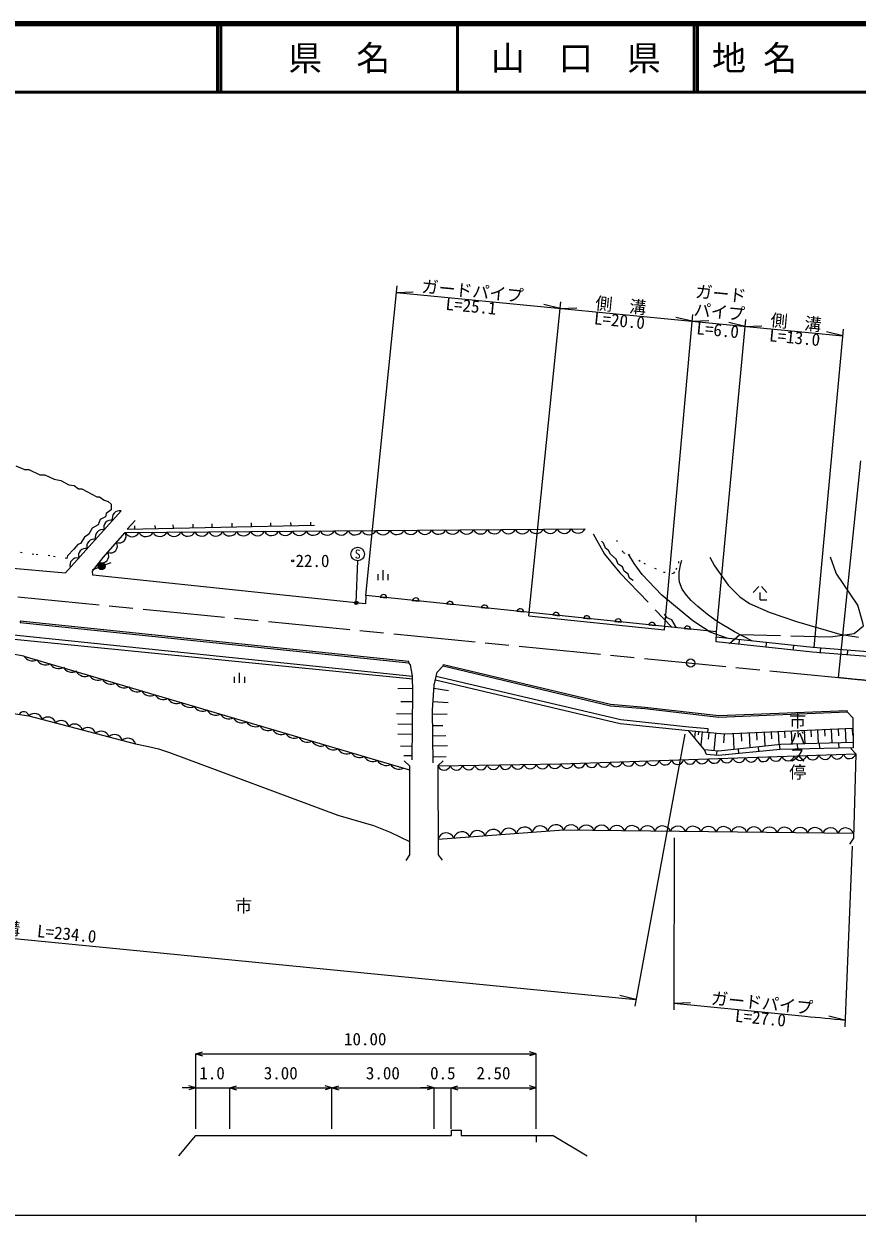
# Model space of a CAD drawing. Units: millimetres, scale not verified, with parts at other scales. Extents: x 40000 to 680000, y 20000 to 380000.
# Drawn here: x 269322 to 391674, y 204000 to 380000 of the extents above; entities that cross this region are included whole.
import ezdxf
from ezdxf.enums import TextEntityAlignment as Align

# ---------------------------------------------------------------- set-up
doc = ezdxf.new("R2010")
doc.units = ezdxf.units.MM
doc.header["$LTSCALE"] = 1000
for name, pattern in [('CHAIN', [18.5, 12, -1.5, 3.5, -1.5]), ('DASHED', [7.5, 6, -1.5]), ('DOTTED', [1.75, 0.25, -1.5])]:
    doc.linetypes.add(name, pattern=pattern)
for name, color, linetype, lineweight in [('M-BGD', 7, 'Continuous', 13), ('M-BMK', 2, 'CHAIN', 13), ('M-BMK-SRVR', 3, 'Continuous', 13), ('M-STR-HTXT', 7, 'Continuous', 13), ('M-STR-STRC', 7, 'Continuous', 13), ('M-TTL', 2, 'Continuous', 140), ('M-TTL-BAND', 7, 'Continuous', 25), ('M-TTL-LINE', 7, 'Continuous', 50)]:
    doc.layers.add(name, color=color, linetype=linetype, lineweight=lineweight)
doc.layers.add('M-BMK-HTXT', color=7, linetype='Continuous')
doc.layers.add('M-TTL-TXT', color=7, linetype='Continuous')
doc.styles.add('@ＭＳ ゴシック', font='')
doc.styles.add('ＭＳ ゴシック', font='')
doc.styles.get('@ＭＳ ゴシック').set_extended_font_data('@MS Gothic')
doc.styles.get('ＭＳ ゴシック').set_extended_font_data('MS Gothic')

msp = doc.modelspace()

# ---------------------------------------------------------------- hatches: boundary and pattern name
at = {"layer": 'M-BGD'}
msp.add_hatch(color=256, dxfattribs=at).paths.add_polyline_path([(280262, 300152, -1), (281191, 300521, -1)])
at = {"layer": 'M-STR-HTXT'}
msp.add_hatch(color=256, dxfattribs=at).paths.add_polyline_path([(318314, 295130, -1), (317957, 294779, -1)])

# ---------------------------------------------------------------- linework, layer by layer
at = {"layer": 'M-BGD'}
for p, q in [((285539, 306282), (285549, 305815)), ((288559, 306332), (288568, 305878)), ((291208, 306407), (291218, 305935)), ((294112, 306522), (294123, 305996)), ((296898, 306588), (296910, 306055)), ((299833, 306658), (299845, 306117)), ((302695, 306694), (302706, 306178)), ((305507, 306703), (305517, 306238)), ((308492, 306753), (308502, 306301)), ((311404, 306829), (311414, 306363)), ((280262, 300152), (279332, 299783)), ((281191, 300521), (282120, 300890)), ((322082, 298283), (322082, 299783)), ((321332, 298283), (321332, 299183)), ((322832, 298283), (322832, 299183)), ((321637, 295810), (322622, 295708)), ((376429, 296480), (377229, 297380)), ((377429, 295380), (377429, 296480)), ((378429, 296480), (377629, 297380)), ((326359, 295320), (327345, 295218)), ((331414, 294796), (332400, 294694)), ((336495, 294269), (337481, 294166)), ((377429, 295380), (378429, 295380)), ((341730, 293726), (342716, 293623)), ((343452, 293076), (363374, 291018)), ((347000, 293179), (347985, 293077)), ((351507, 292711), (352492, 292609)), ((356091, 292236), (357077, 292133)), ((361080, 291718), (362066, 291616)), ((366290, 291177), (367276, 291075)), ((374342, 288862), (374417, 289558)), ((378319, 288435), (378394, 289131)), ((382296, 288008), (382371, 288704)), ((386273, 287580), (386348, 288276)), ((390266, 287296), (390321, 287994)), ((300247, 283202), (300247, 284102)), ((300997, 283202), (300997, 284702)), ((301747, 283202), (301747, 284102)), ((324212, 282368), (326440, 282409)), ((331687, 282020), (329529, 282364)), ((324655, 280491), (326437, 280474)), ((331631, 280279), (329395, 280434)), ((324025, 278682), (326419, 278659)), ((331455, 278612), (329318, 278579)), ((324213, 277177), (326405, 277156)), ((330819, 276903), (329344, 276880)), ((386882, 276362), (386928, 275363)), ((387881, 276407), (387973, 274373)), ((388898, 276453), (388944, 275436)), ((389915, 276499), (390009, 274428)), ((390950, 276546), (390997, 275511)), ((324226, 275703), (326390, 275682)), ((331292, 275404), (329368, 275374)), ((367913, 276122), (367815, 275137)), ((368411, 276072), (368362, 275580)), ((368908, 276023), (368712, 274053)), ((369893, 275925), (369795, 274940)), ((370878, 275827), (370619, 273227)), ((372177, 275697), (372048, 274398)), ((373482, 275753), (373588, 273404)), ((374656, 275807), (374710, 274632)), ((375831, 275860), (375931, 273664)), ((376929, 275910), (376979, 274812)), ((378027, 275960), (378120, 273907)), ((379053, 276006), (379100, 274980)), ((380079, 276053), (380166, 274134)), ((381038, 276096), (381082, 275137)), ((381998, 276140), (382085, 274214)), ((382960, 276184), (383004, 275221)), ((383923, 276227), (384012, 274267)), ((384904, 276272), (384948, 275291)), ((385884, 276316), (385975, 274319)), ((324629, 273948), (326373, 273930)), ((331538, 273950), (329390, 273917)), ((371058, 272576), (371118, 273178)), ((374314, 272841), (374243, 273477)), ((377269, 273129), (377194, 273804)), ((380366, 273430), (380286, 274148)), ((382964, 273485), (382944, 274238)), ((386206, 273553), (386185, 274325)), ((389044, 273613), (389023, 274402)), ((325098, 272531), (326359, 272518)), ((331337, 272329), (329415, 272299)), ((292054, 213714), (294554, 216714)), ((294554, 216714), (332054, 216714)), ((332054, 217514), (333554, 217514)), ((332054, 217514), (332054, 216714)), ((333554, 217514), (333554, 216714)), ((333554, 216714), (347054, 216714)), ((344554, 216714), (344554, 215714)), ((347054, 216714), (352054, 213714))]:
    msp.add_line(p, q, dxfattribs=at)
for points in [[(191843, 320437), (190794, 319408), (189725, 317844), (188716, 315850), (188008, 314019), (187830, 312874), (188044, 311199), (188653, 309939), (189475, 308811), (190067, 308686), (201280, 307530), (235454, 303639), (266561, 300165), (275422, 299360), (283588, 308473)], [(268129, 315093), (269409, 314536), (270030, 314536), (271675, 313744), (272378, 313744), (273757, 313144), (274716, 312924), (275917, 312296), (276689, 312221), (277351, 311703), (277842, 311703), (280029, 310541), (280439, 310541), (281114, 310050), (281710, 309850), (282106, 309461), (282106, 308629), (281403, 308088), (281294, 307593), (280504, 307205), (280220, 306411), (279355, 305910), (278870, 305041), (278222, 304623), (277626, 303663), (277210, 303511), (276653, 302847), (275736, 301869), (275620, 301460)], [(285632, 307052), (284484, 305792), (312004, 306375)], [(546980, 290153), (498984, 287496), (455045, 285091), (421318, 285002), (415699, 285247), (412089, 285543), (402569, 286321), (385136, 287703), (370963, 289225), (371053, 290683), (319531, 296029), (319462, 294814), (279439, 299046), (279369, 299616), (280962, 301602), (284185, 305305), (351730, 305837)], [(358793, 298252), (358240, 298572), (358060, 299192), (357496, 299593), (357244, 300231), (356612, 300639), (356289, 301385), (355462, 302113), (355174, 302659), (354724, 302979), (354434, 303712), (354122, 304001)], [(372605, 289752), (370110, 290663), (369108, 291299), (367567, 292339), (363001, 296096), (362022, 297102), (360134, 299114), (358964, 300732), (358108, 302093)], [(376309, 289355), (373673, 290716), (371123, 292221), (369720, 293264), (368286, 294406), (367295, 295329), (366643, 296085), (366004, 296960), (365579, 298011), (365530, 298538), (365541, 299468), (365790, 300737), (365959, 301238)], [(370072, 301655), (370730, 300419), (372747, 297582), (374484, 295828), (375890, 294853), (378790, 293569), (382765, 292227), (389131, 290378), (391876, 289919)], [(128069, 294331), (140235, 295322), (153369, 296060), (163614, 296401), (170647, 296466), (177640, 296437), (192544, 296284), (204565, 295655), (217653, 294639), (326414, 283781)], [(140201, 295921), (153333, 296859), (163597, 297201), (170645, 297266), (177646, 297237), (192569, 297084), (204617, 296454), (217724, 295436), (326406, 284184)], [(121103, 293740), (136302, 287825), (152815, 282326), (163603, 278987), (200157, 266466), (215702, 272620), (256716, 286835), (262161, 287891), (264017, 287938), (267114, 287590), (269295, 287158), (269323, 287150), (325925, 270416)], [(365173, 291293), (364463, 292472), (363773, 292744), (363414, 293288)], [(484445, 287401), (455025, 285791), (421332, 285702), (415743, 285946), (412147, 286241), (402625, 287019), (385201, 288400), (371006, 289924)], [(106490, 287132), (131842, 278557), (163054, 267824), (198838, 253739), (212468, 259852), (221360, 263589), (262235, 278265), (264367, 278735), (267172, 278792), (270043, 278368), (285711, 274233), (287614, 273862), (289088, 273493), (290701, 272986), (315436, 263756), (320634, 262245), (323097, 261292), (325955, 259901)], [(326353, 271895), (326450, 281833), (326406, 284184), (326094, 285872), (325835, 286152)], [(329428, 271451), (329309, 279191), (329565, 282892), (330002, 284755), (330877, 285694)], [(329740, 283636), (356891, 277257), (366918, 276221), (372200, 275695), (391064, 276552)], [(369766, 275937), (369815, 276435), (366969, 276718), (356975, 277751), (329854, 284123)], [(390211, 278926), (391047, 278090), (391098, 273656), (380366, 273430), (371349, 272553), (369543, 272700), (369286, 273360), (366918, 276221)], [(391088, 274458), (380502, 274172), (371345, 273155), (369286, 273360)], [(390767, 273576), (391481, 272796), (391132, 260396), (390565, 259527)], [(325171, 271758), (325924, 271021), (325961, 257928), (325390, 257125)], [(330124, 271033), (348181, 271306), (391481, 272796)], [(330872, 271774), (330124, 271033), (330161, 257940), (330735, 257140)], [(330154, 260242), (348552, 261607), (391153, 261136)]]:
    msp.add_lwpolyline(points, dxfattribs=at)
at = {"layer": 'M-BGD', "linetype": 'DOTTED'}
for points in [[(275620, 301460), (273114, 301872), (270795, 302082), (262918, 303168), (255857, 304072), (248869, 305010)], [(356329, 304187), (357332, 302341), (358108, 302093), (360341, 300794), (363237, 299483), (364485, 299286), (364768, 299330), (365127, 299864), (365497, 300774), (365445, 301551)]]:
    msp.add_lwpolyline(points, dxfattribs=at)
at = {"layer": 'M-BGD', "linetype": 'DASHED'}
for points in [[(352925, 305085), (354583, 302114), (356846, 299374), (364512, 291362)], [(372944, 289012), (374456, 290312), (387791, 289949), (391237, 290434), (392622, 291562), (392534, 292046), (391800, 294633), (388628, 299301), (387795, 301680)]]:
    msp.add_lwpolyline(points, dxfattribs=at)
at = {"layer": 'M-BGD'}
for centre, radius in [((308790, 301143), 150), ((280726, 300336), 500)]:
    msp.add_circle(centre, radius, dxfattribs=at)
for centre, radius, start, end in [((283354, 307432), 1068, 77.36139, 198.91442), ((282110, 306043), 1068, 77.36139, 198.91442), ((280867, 304655), 1068, 77.36139, 198.91442), ((283316, 304776), 1017, 246.62169, 31.31103), ((285205, 305810), 1138, 206.34035, 334.56304), ((287251, 305826), 1138, 206.34035, 334.56304), ((289298, 305842), 1138, 206.34035, 334.56304), ((291345, 305858), 1138, 206.34035, 334.56304), ((293392, 305874), 1138, 206.34035, 334.56304), ((295439, 305890), 1138, 206.34035, 334.56304), ((297486, 305906), 1138, 206.34035, 334.56304), ((299532, 305923), 1138, 206.34035, 334.56304), ((301579, 305939), 1138, 206.34035, 334.56304), ((303626, 305955), 1138, 206.34035, 334.56304), ((305673, 305971), 1138, 206.34035, 334.56304), ((307720, 305987), 1138, 206.34035, 334.56304), ((309767, 306003), 1138, 206.34035, 334.56304), ((311813, 306019), 1138, 206.34035, 334.56304), ((313860, 306035), 1138, 206.34035, 334.56304), ((315907, 306052), 1138, 206.34035, 334.56304), ((317954, 306068), 1138, 206.34035, 334.56304), ((320001, 306084), 1138, 206.34035, 334.56304), ((322048, 306100), 1138, 206.34035, 334.56304), ((324094, 306116), 1138, 206.34035, 334.56304), ((326141, 306132), 1138, 206.34035, 334.56304), ((328188, 306148), 1138, 206.34035, 334.56304), ((330235, 306165), 1138, 206.34035, 334.56304), ((332282, 306181), 1138, 206.34035, 334.56304), ((334329, 306197), 1138, 206.34035, 334.56304), ((336375, 306213), 1138, 206.34035, 334.56304), ((338422, 306229), 1138, 206.34035, 334.56304), ((340469, 306245), 1138, 206.34035, 334.56304), ((342516, 306261), 1138, 206.34035, 334.56304), ((344563, 306278), 1138, 206.34035, 334.56304), ((346610, 306294), 1138, 206.34035, 334.56304), ((348656, 306310), 1138, 206.34035, 334.56304), ((350703, 306326), 1138, 206.34035, 334.56304), ((278379, 301879), 1068, 77.36139, 198.91442), ((279623, 303267), 1068, 77.36139, 198.91442), ((282043, 303314), 1017, 246.62169, 31.31103), ((277135, 300491), 1068, 77.36139, 198.91442), ((280770, 301851), 1017, 246.62169, 31.31103), ((322120, 295662), 505, 5.24741, 162.9056), ((326842, 295172), 505, 5.24741, 162.9056), ((331897, 294647), 505, 5.24741, 162.9056), ((336978, 294120), 505, 5.24741, 162.9056), ((342213, 293577), 505, 5.24741, 162.9056), ((347482, 293030), 505, 5.24741, 162.9056), ((351989, 292563), 505, 5.24741, 162.9056), ((356574, 292087), 505, 5.24741, 162.9056), ((361563, 291569), 505, 5.24741, 162.9056), ((366773, 291029), 505, 5.24741, 162.9056), ((270587, 287891), 1465, 210.36998, 296.69024), ((272509, 287323), 1465, 210.36998, 296.69024), ((274432, 286754), 1465, 210.36998, 296.69024), ((276364, 286255), 1465, 210.93409, 297.25435), ((278277, 285618), 1465, 210.36998, 296.69024), ((280200, 285049), 1465, 210.36998, 296.69024), ((282122, 284481), 1465, 210.36998, 296.69024), ((284045, 283912), 1465, 210.36998, 296.69024), ((285967, 283344), 1465, 210.36998, 296.69024), ((287890, 282776), 1465, 210.36998, 296.69024), ((289812, 282207), 1465, 210.36998, 296.69024), ((291735, 281639), 1465, 210.36998, 296.69024), ((293658, 281070), 1465, 210.36998, 296.69024), ((269284, 278196), 778, 12.77706, 150.41317), ((270869, 277528), 1178, 15.90059, 134.53159), ((272828, 277011), 1178, 15.90059, 134.53159), ((295580, 280502), 1465, 210.36998, 296.69024), ((297503, 279934), 1465, 210.36998, 296.69024), ((299425, 279365), 1465, 210.36998, 296.69024), ((274786, 276494), 1178, 15.90059, 134.53159), ((276745, 275978), 1178, 15.90059, 134.53159), ((278703, 275461), 1178, 15.90059, 134.53159), ((301348, 278797), 1465, 210.36998, 296.69024), ((303270, 278229), 1465, 210.36998, 296.69024), ((305193, 277660), 1465, 210.36998, 296.69024), ((307115, 277092), 1465, 210.36998, 296.69024), ((280662, 274944), 1178, 15.90059, 134.53159), ((282620, 274427), 1178, 15.90059, 134.53159), ((284578, 273910), 1178, 15.90059, 134.53159), ((309038, 276523), 1465, 210.36998, 296.69024), ((310961, 275955), 1465, 210.36998, 296.69024), ((312883, 275387), 1465, 210.36998, 296.69024), ((314806, 274818), 1465, 210.36998, 296.69024), ((316728, 274250), 1465, 210.36998, 296.69024), ((318651, 273681), 1465, 210.36998, 296.69024), ((320573, 273113), 1465, 210.36998, 296.69024), ((322496, 272545), 1465, 210.36998, 296.69024), ((324418, 271976), 1465, 210.36998, 296.69024), ((331023, 271305), 939, 196.86657, 344.86837), ((332828, 271333), 939, 196.86657, 344.86837), ((334634, 271360), 939, 196.86657, 344.86837), ((336440, 271387), 939, 196.86657, 344.86837), ((338246, 271415), 939, 196.86657, 344.86837), ((340051, 271442), 939, 196.86657, 344.86837), ((341857, 271469), 939, 196.86657, 344.86837), ((343663, 271497), 939, 196.86657, 344.86837), ((345469, 271524), 939, 196.86657, 344.86837), ((347275, 271551), 939, 196.86657, 344.86837), ((349075, 271577), 934, 196.86657, 347.07483), ((350879, 271639), 934, 196.86657, 347.07483), ((352684, 271701), 934, 196.86657, 347.07483), ((354488, 271763), 934, 196.86657, 347.07483), ((356292, 271825), 934, 196.86657, 347.07483), ((358096, 271888), 934, 196.86657, 347.07483), ((359900, 271950), 934, 196.86657, 347.07483), ((361704, 272012), 934, 196.86657, 347.07483), ((363508, 272074), 934, 196.86657, 347.07483), ((365312, 272136), 934, 196.86657, 347.07483), ((367117, 272198), 934, 196.86657, 347.07483), ((368921, 272260), 934, 196.86657, 347.07483), ((370725, 272322), 934, 196.86657, 347.07483), ((372529, 272384), 934, 196.86657, 347.07483), ((374333, 272446), 934, 196.86657, 347.07483), ((376137, 272508), 934, 196.86657, 347.07483), ((377941, 272570), 934, 196.86657, 347.07483), ((379746, 272632), 934, 196.86657, 347.07483), ((381550, 272695), 934, 196.86657, 347.07483), ((383354, 272757), 934, 196.86657, 347.07483), ((385158, 272819), 934, 196.86657, 347.07483), ((386962, 272881), 934, 196.86657, 347.07483), ((388766, 272943), 934, 196.86657, 347.07483), ((390570, 273005), 934, 196.86657, 347.07483), ((347429, 261152), 1212, 22.03811, 166.44953), ((349668, 261114), 1220, 22.56508, 156.16655), ((351910, 261089), 1220, 22.56508, 156.16655), ((354152, 261065), 1220, 22.56508, 156.16655), ((356394, 261040), 1220, 22.56508, 156.16655), ((331324, 259968), 1201, 21.66598, 166.82166), ((333619, 260128), 1212, 22.03811, 166.44953), ((335920, 260298), 1212, 22.03811, 166.44953), ((338222, 260469), 1212, 22.03811, 166.44953), ((340524, 260640), 1212, 22.03811, 166.44953), ((342825, 260811), 1212, 22.03811, 166.44953), ((345127, 260982), 1212, 22.03811, 166.44953), ((358637, 261015), 1220, 22.56508, 156.16655), ((360879, 260990), 1220, 22.56508, 156.16655), ((363121, 260965), 1220, 22.56508, 156.16655), ((365363, 260941), 1220, 22.56508, 156.16655), ((367605, 260916), 1220, 22.56508, 156.16655), ((369847, 260891), 1220, 22.56508, 156.16655), ((372089, 260866), 1220, 22.56508, 156.16655), ((374331, 260841), 1220, 22.56508, 156.16655), ((376574, 260816), 1220, 22.56508, 156.16655), ((378816, 260792), 1220, 22.56508, 156.16655), ((381058, 260767), 1220, 22.56508, 156.16655), ((383300, 260742), 1220, 22.56508, 156.16655), ((385542, 260717), 1220, 22.56508, 156.16655), ((387784, 260692), 1220, 22.56508, 156.16655), ((390026, 260668), 1220, 22.56508, 156.16655)]:
    msp.add_arc(centre, radius, start, end, dxfattribs=at)
at = {"layer": 'M-BMK'}
msp.add_line((213166, 301247), (388950, 284005), dxfattribs=at)
msp.add_arc((440387, 781352), 500000, 264.09531, 273.27357, dxfattribs=at)
at = {"layer": 'M-BMK-SRVR'}
msp.add_circle((367240, 286135), 600, dxfattribs=at)
at = {"layer": 'M-STR-HTXT'}
for p, q in [((319531, 296029), (324156, 341535)), ((324055, 340540), (326508, 340645)), ((324055, 340540), (389582, 334179)), ((343452, 293076), (348188, 339202)), ((348086, 338207), (345699, 338782)), ((348086, 338207), (350539, 338312)), ((363374, 291018), (367540, 337323)), ((367450, 336327), (365063, 336902)), ((367450, 336327), (369903, 336432)), ((371053, 290683), (375340, 336566)), ((375247, 335570), (372860, 336145)), ((375247, 335570), (377700, 335676)), ((385361, 288387), (389674, 335175)), ((389582, 334179), (387195, 334754)), ((388950, 284005), (392242, 315835)), ((318135, 294955), (318334, 301132)), ((366364, 275654), (359022, 235720)), ((364838, 260437), (364770, 235150)), ((390958, 259227), (389863, 232674)), ((209257, 251390), (359199, 236683)), ((359199, 236683), (356813, 237263)), ((364773, 236155), (367226, 236256)), ((364773, 236155), (384069, 234244)), ((389904, 233675), (387515, 234240)), ((294554, 228714), (295554, 229014)), ((344554, 228714), (343554, 229014)), ((294554, 217714), (294554, 228724)), ((294554, 228714), (344554, 228714)), ((294554, 228714), (295554, 228414)), ((344554, 228714), (343554, 228414)), ((344554, 217714), (344554, 228724)), ((294554, 223714), (292554, 223714)), ((294554, 223714), (293554, 224014)), ((294554, 223714), (293554, 223414)), ((294554, 223714), (299554, 223714)), ((299554, 223714), (300554, 224014)), ((299554, 223714), (300554, 224014)), ((299554, 217714), (299554, 223724)), ((299554, 223714), (301554, 223714)), ((299554, 223714), (300554, 223414)), ((299554, 223714), (314554, 223714)), ((299554, 223714), (300554, 223414)), ((314554, 223714), (313554, 224014)), ((314554, 223714), (313554, 223414)), ((314554, 223714), (315554, 224014)), ((314554, 217714), (314554, 223724)), ((314554, 223714), (329554, 223714)), ((314554, 223714), (315554, 223414)), ((329554, 223714), (327554, 223714)), ((329554, 223714), (328554, 224014)), ((329554, 223714), (328554, 224014)), ((329554, 223714), (328554, 223414)), ((329554, 223714), (328554, 223414)), ((329554, 217714), (329554, 223724)), ((329554, 223714), (332054, 223714)), ((332054, 223714), (333054, 224014)), ((332054, 223714), (333054, 224014)), ((332054, 217714), (332054, 223724)), ((332054, 223714), (334054, 223714)), ((332054, 223714), (333054, 223414)), ((332054, 223714), (344554, 223714)), ((332054, 223714), (333054, 223414)), ((344554, 223714), (343554, 224014)), ((344554, 223714), (343554, 223414))]:
    msp.add_line(p, q, dxfattribs=at)
msp.add_circle((318135, 294955), 250, dxfattribs=at)
msp.add_arc((440385, 781195), 549843, 264.12135, 264.73228, dxfattribs=at)
at = {"layer": 'M-STR-STRC'}
for p, q in [((330877, 285694), (330923, 285889)), ((390211, 278926), (390203, 279126))]:
    msp.add_line(p, q, dxfattribs=at)
msp.add_lwpolyline([(325856, 286351), (268764, 292276), (268744, 292077), (325835, 286152)], close=True, dxfattribs=at)
for points in [[(330877, 285694), (355450, 279855), (360509, 279420), (371359, 278190), (390211, 278926)], [(330923, 285889), (355482, 280053), (360529, 279619), (371367, 278391), (390203, 279126)]]:
    msp.add_lwpolyline(points, dxfattribs=at)
msp.add_circle((318334, 302132), 1000, dxfattribs=at)
at = {"layer": 'M-TTL'}
msp.add_line((680000, 380000), (40000, 380000), dxfattribs=at)
at = {"layer": 'M-TTL-BAND'}
for p, q in [((40000, 205000), (579000, 205000)), ((368000, 205000), (368000, 204000))]:
    msp.add_line(p, q, dxfattribs=at)
at = {"layer": 'M-TTL-LINE'}
for p, q in [((297750, 380000), (297750, 370000)), ((298250, 380000), (298250, 370000)), ((333000, 380000), (333000, 370000)), ((367750, 380000), (367750, 370000)), ((368250, 380000), (368250, 370000)), ((40000, 370000), (680000, 370000))]:
    msp.add_line(p, q, dxfattribs=at)

# ---------------------------------------------------------------- texts
at = {"layer": 'M-BGD', "style": 'ＭＳ ゴシック'}
msp.add_text('22.0', height=1833, dxfattribs=at).set_placement((309201, 301133), align=Align.MIDDLE_LEFT)
at = {"layer": 'M-BMK-HTXT', "style": '@ＭＳ ゴシック'}
for s, p in [('市バス停', (382923, 278874)), ('市', (301560, 251729))]:
    msp.add_text(s, height=1833, rotation=270, dxfattribs=at).set_placement(p, align=Align.MIDDLE_LEFT)
at = {"layer": 'M-STR-HTXT', "style": 'ＭＳ ゴシック'}
for s, rotation, p in [('ガードパイプ', 354.456, (335053, 339316)), ('ガード', 354.456, (371539, 338929)), ('側\u3000溝', 354.456, (356849, 337200)), ('パイプ', 354.456, (371310, 336254)), ('側\u3000溝', 354.456, (382579, 334703)), ('側\u3000溝\u3000L=234.0', 354.344, (270490, 245384)), ('ガードパイプ', 354.344, (377576, 234731))]:
    msp.add_text(s, height=1833, rotation=rotation, dxfattribs=at).set_placement(p, align=Align.BOTTOM_CENTER)
for s, rotation, p in [('L=25.1', 354.456, (335087, 339469)), ('L=20.0', 354.456, (356883, 337353)), ('L=6.0', 354.456, (371305, 335953)), ('L=13.0', 354.456, (382613, 334855)), ('L=27.0', 354.344, (377591, 234886))]:
    msp.add_text(s, height=1833, rotation=rotation, dxfattribs=at).set_placement(p, align=Align.TOP_CENTER)
for s, p in [('10.00', (319443, 230878)), ('1.0', (296950, 225878)), ('3.00', (307035, 225878)), ('3.00', (322035, 225878)), ('0.5', (330840, 225878)), ('2.50', (338279, 225878))]:
    msp.add_text(s, height=1833, dxfattribs=at).set_placement(p, align=Align.MIDDLE_CENTER)
at = {"layer": 'M-STR-STRC', "style": 'ＭＳ ゴシック'}
msp.add_text('S', height=1320, dxfattribs=at).set_placement((318334, 302132), align=Align.MIDDLE_CENTER)
at = {"layer": 'M-TTL-TXT', "style": 'ＭＳ ゴシック'}
for s, p in [('県\u3000名', (315625, 375000)), ('山\u3000口\u3000県', (350375, 375000))]:
    msp.add_text(s, height=3666, dxfattribs=at).set_placement(p, align=Align.MIDDLE_CENTER)
msp.add_text('地 名', height=3666, dxfattribs=at).set_placement((370380, 375000), align=Align.MIDDLE_LEFT)

doc.saveas('drawing.dxf')
